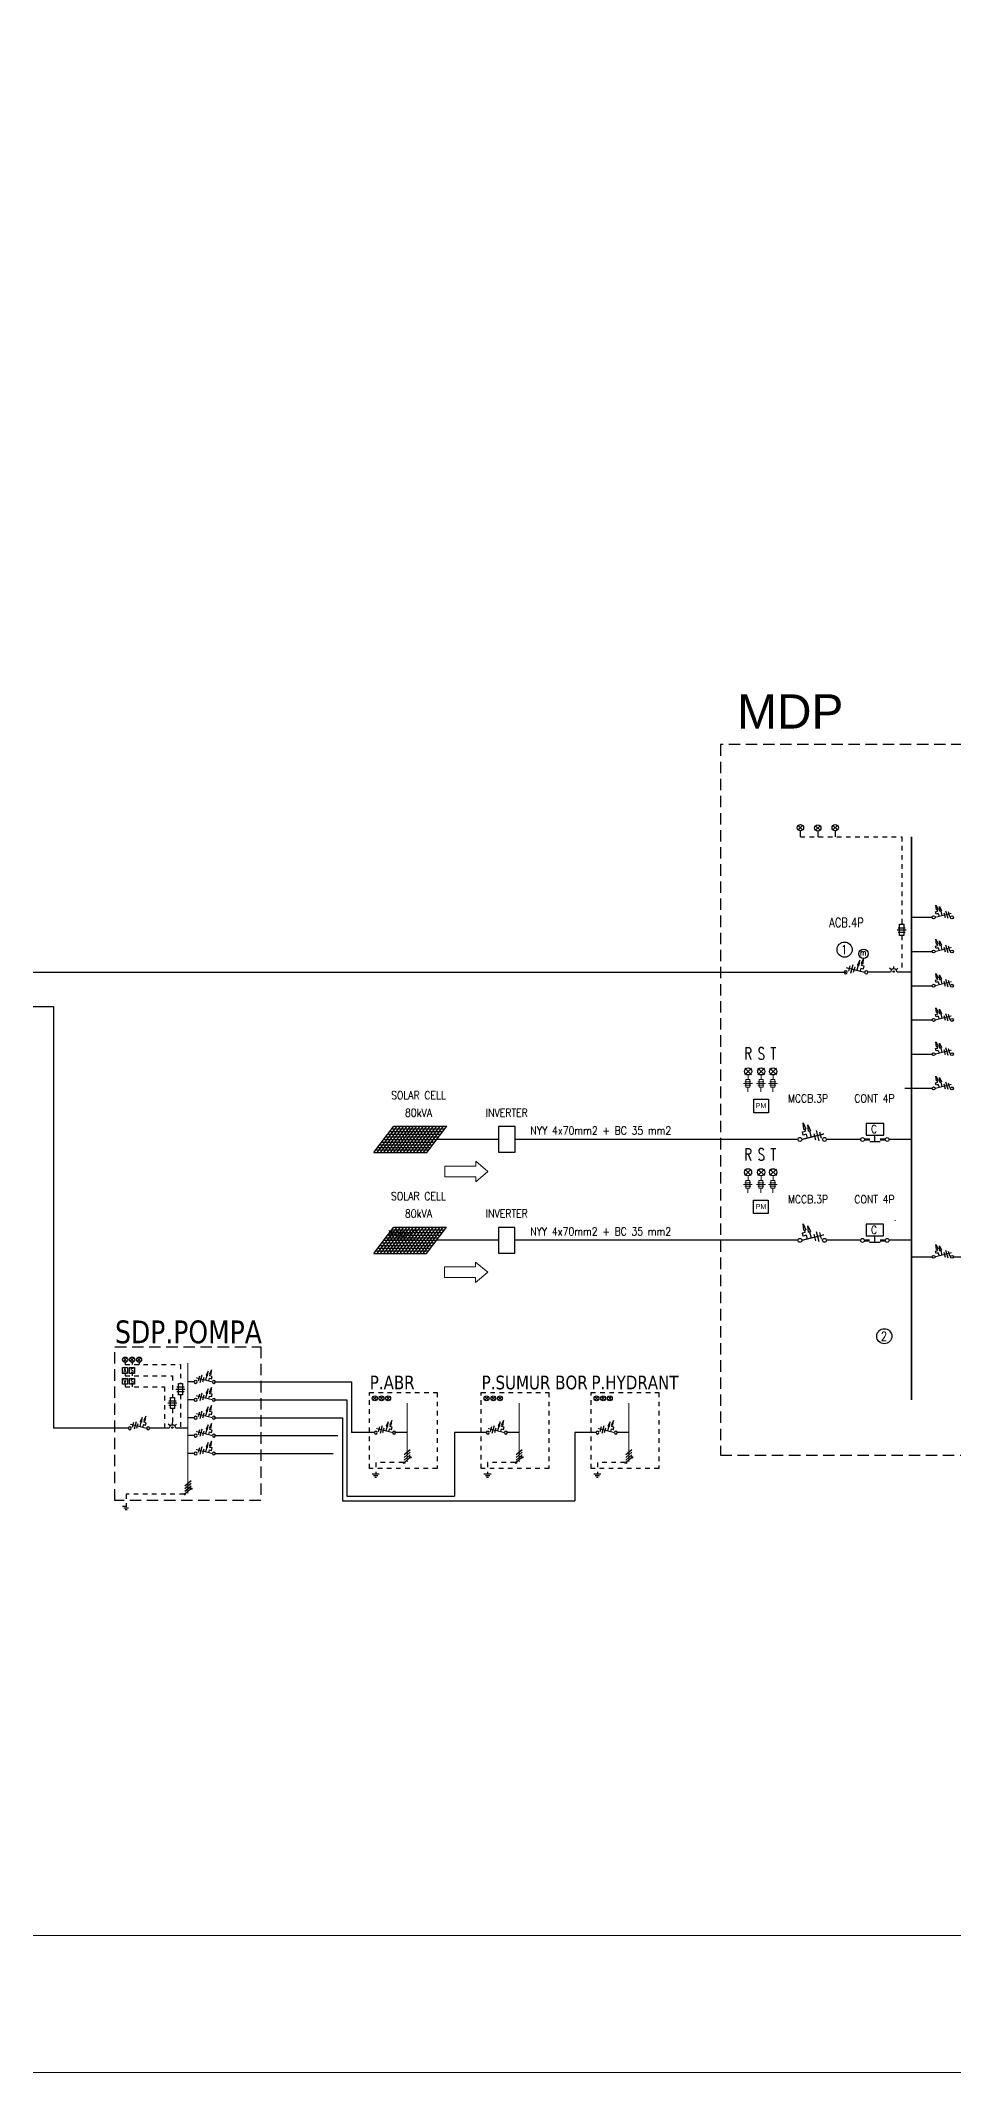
# Model space of a CAD drawing. Header units: inches. Extents: x 31310 to 32350, y 3900 to 5049.
# Drawn here: x 31843.36 to 31863.37, y 4167.57 to 4212.12 of the extents above; entities that cross this region are included whole.
import ezdxf
from ezdxf.enums import TextEntityAlignment as Align

# ---------------------------------------------------------------- set-up
doc = ezdxf.new("R2010")
doc.units = ezdxf.units.IN
doc.header["$MEASUREMENT"] = 0
for name, pattern in [('CENTER2', [1.125, 0.75, -0.125, 0.125, -0.125]), ('DASHDOT2', [0.5, 0.25, -0.125, 0, -0.125]), ('HIDDEN', [0.375, 0.25, -0.125])]:
    doc.linetypes.add(name, pattern=pattern)
for name, color, linetype in [('-LINE', 1, 'Continuous'), ('-TXT', 7, 'Continuous'), ('LINE', 4, 'CENTER2'), ('TEXT', 7, 'Continuous'), ('TL RMI', 2, 'Continuous'), ('WIRING', 4, 'Continuous')]:
    doc.layers.add(name, color=color, linetype=linetype)
doc.layers.add('-TXT G', color=7, linetype='Continuous', true_color=0xff0505)
doc.layers.add('garis', color=7, linetype='Continuous', true_color=0x878787)
for name, color, linetype, lineweight in [('A-FURN-EQPM', 177, 'Continuous', 0), ('GPO', 7, 'Continuous', 25), ('H', 3, 'Continuous', 0), ('Listrik2', 2, 'Continuous', 9), ('US-Elevation', 9, 'Continuous', 5)]:
    doc.layers.add(name, color=color, linetype=linetype, lineweight=lineweight)
doc.styles.add('ARIAL', font='arial.ttf')
doc.styles.add('DP', font='romans.shx', dxfattribs={"width": 0.8, "height": 0.4})
doc.styles.add('dwi', font='romans.shx', dxfattribs={"width": 0.8, "height": 0.3})
doc.styles.add('DWI1', font='verdana.ttf', dxfattribs={"height": 0.6})
doc.styles.add('RomanS', font='romans.shx')
doc.styles.add('SANS', font='sanss___.ttf')
doc.styles.add('TXT', font='romans.shx', dxfattribs={"width": 0.85, "height": 0.25})

# ---------------------------------------------------------------- blocks, each defined once
blk = doc.blocks.new('_ClosedBlank')
at = {"color": 0, "linetype": 'ByBlock', "lineweight": -2}
for p, q in [((-1, 0.17), (0, 0)), ((-1, 0.17), (-1, -0.17)), ((0, 0), (-1, -0.17))]:
    blk.add_line(p, q, dxfattribs=at)
blk = doc.blocks.new('-MCCB')
at = {"layer": 'WIRING', "color": 7}
for p, q in [((0.136, 0.233), (0.229, 0.258)), ((0.163, 0.134), (0.136, 0.233)), ((0.256, 0.16), (0.163, 0.134)), ((0.229, 0.258), (0.211, 0.322)), ((0.49, 0.19), (0.546, -0.013)), ((0.563, 0.278), (0.651, -0.04)), ((0.672, 0.24), (0.727, 0.037))]:
    blk.add_line(p, q, dxfattribs=at)
at = {"layer": 'WIRING', "const_width": 0.04}
blk.add_lwpolyline([(0.121, 0), (0.813, 0.173)], dxfattribs=at)
at = {"layer": 'WIRING', "color": 7}
for points in [[(0.256, 0.16), (0.288, 0.044)], [(0.357, 0.266), (0.41, 0.074)]]:
    blk.add_lwpolyline(points, dxfattribs=at)
at = {"layer": 'WIRING'}
for centre in [(0.06, 0), (0.828, 0)]:
    blk.add_circle(centre, 0.0605, dxfattribs=at)
at = {"layer": 'WIRING', "color": 7, "xscale": 0.1999999999999972, "yscale": 0.1999999999999972, "zscale": 0.1999999999999972, "rotation": 105.3991931955513}
for p in [(0.158, 0.515), (0.304, 0.458)]:
    blk.add_blockref('_ClosedBlank', p, dxfattribs=at)
blk = doc.blocks.new('A$C4EC26E04')
h = blk.add_hatch()
h.set_pattern_fill('ANSI31', color=2, style=0)
h.paths.add_polyline_path([(10, 0), (20, 0, -1), (168, 0), (178, 0, 1)])
at = {"layer": 'GPO'}
for points in [[(49, 185), (135, 185)], [(92, 94), (92, 232)], [(0, 0), (188, 0)]]:
    blk.add_lwpolyline(points, dxfattribs=at)
for radius in [94.1, 84.1, 74.1]:
    blk.add_arc((94, 0), radius, 0, 180, dxfattribs=at)
blk = doc.blocks.new('erthrhhrthre')
at = {"color": 5}
blk.add_line((-225.005, 43.943), (-106.505, 43.943), dxfattribs=at)
blk.add_line((-229.505, 40.943), (-103.505, 40.943))
at = {"layer": 'A-FURN-EQPM', "color": 0, "linetype": 'ByBlock', "lineweight": -2, "ltscale": 0.25}
blk.add_lwpolyline([(-229.505, 40.943), (-103.505, 40.943), (-103.505, 130.043), (-229.505, 130.043)], close=True, dxfattribs=at)

msp = doc.modelspace()

# ---------------------------------------------------------------- linework, layer by layer
at = {"layer": '-LINE', "color": 3}
for p, q in [((31853.402, 4188.028), (31852.045, 4188.028)), ((31859.967, 4188.028), (31853.762, 4188.028)), ((31853.401, 4185.816), (31852.043, 4185.816)), ((31859.966, 4185.816), (31853.76, 4185.816))]:
    msp.add_line(p, q, dxfattribs=at)
at = {"layer": '-LINE'}
for p, q in [((31861.34, 4188.028), (31860.591, 4188.028)), ((31862.456, 4188.028), (31861.964, 4188.028)), ((31861.339, 4185.816), (31860.589, 4185.816)), ((31862.456, 4185.816), (31861.962, 4185.816))]:
    msp.add_line(p, q, dxfattribs=at)
at = {"ltscale": 2}
for p, q in [((31862.139, 4192.622), (31862.339, 4192.622)), ((31862.159, 4192.671), (31862.319, 4192.671)), ((31862.159, 4192.574), (31862.319, 4192.574)), ((31846.326, 4182.552), (31846.525, 4182.552)), ((31846.346, 4182.601), (31846.505, 4182.601)), ((31846.346, 4182.504), (31846.505, 4182.504)), ((31846.152, 4182.25), (31846.351, 4182.25)), ((31846.172, 4182.298), (31846.331, 4182.298)), ((31846.172, 4182.202), (31846.331, 4182.202))]:
    msp.add_line(p, q, dxfattribs=at)
at = {"color": 5, "ltscale": 0.03}
for p, q in [((31862.06, 4191.693), (31862.06, 4191.693)), ((31846.247, 4181.694), (31846.247, 4181.694))]:
    msp.add_line(p, q, dxfattribs=at)
at = {"color": 3}
for p, q in [((31850.668, 4187.74), (31851.106, 4188.316)), ((31850.74, 4187.74), (31851.178, 4188.316)), ((31850.812, 4187.74), (31851.251, 4188.316)), ((31850.885, 4187.74), (31851.323, 4188.316)), ((31850.957, 4187.74), (31851.395, 4188.316)), ((31851.018, 4188.201), (31852.176, 4188.201)), ((31851.03, 4187.74), (31851.468, 4188.316)), ((31851.062, 4188.258), (31852.22, 4188.258)), ((31851.102, 4187.74), (31851.54, 4188.316)), ((31851.106, 4188.316), (31852.264, 4188.316)), ((31851.174, 4187.74), (31851.613, 4188.316)), ((31851.247, 4187.74), (31851.685, 4188.316)), ((31851.319, 4187.74), (31851.757, 4188.316)), ((31851.391, 4187.74), (31851.83, 4188.316)), ((31851.464, 4187.74), (31851.902, 4188.316)), ((31851.536, 4187.74), (31851.974, 4188.316)), ((31851.608, 4187.74), (31852.047, 4188.316)), ((31851.681, 4187.74), (31852.119, 4188.316)), ((31851.753, 4187.74), (31852.191, 4188.316)), ((31851.826, 4187.74), (31852.264, 4188.316)), ((31850.668, 4187.74), (31851.826, 4187.74)), ((31850.712, 4187.798), (31851.869, 4187.798)), ((31850.755, 4187.855), (31851.913, 4187.855)), ((31850.799, 4187.913), (31851.957, 4187.913)), ((31850.843, 4187.971), (31852.001, 4187.971)), ((31850.887, 4188.028), (31852.045, 4188.028)), ((31850.931, 4188.086), (31852.089, 4188.086)), ((31850.975, 4188.143), (31852.132, 4188.143)), ((31861.765, 4187.979), (31861.539, 4187.979)), ((31861.652, 4187.979), (31861.652, 4188.124)), ((31850.666, 4185.528), (31851.104, 4186.104)), ((31850.739, 4185.528), (31851.177, 4186.104)), ((31850.811, 4185.528), (31851.249, 4186.104)), ((31850.883, 4185.528), (31851.322, 4186.104)), ((31850.956, 4185.528), (31851.394, 4186.104)), ((31850.973, 4185.931), (31852.131, 4185.931)), ((31851.017, 4185.989), (31852.175, 4185.989)), ((31851.028, 4185.528), (31851.466, 4186.104)), ((31851.061, 4186.047), (31852.218, 4186.047)), ((31851.1, 4185.528), (31851.539, 4186.104)), ((31851.104, 4186.104), (31852.262, 4186.104)), ((31851.173, 4185.528), (31851.611, 4186.104)), ((31851.245, 4185.528), (31851.683, 4186.104)), ((31851.317, 4185.528), (31851.756, 4186.104)), ((31851.39, 4185.528), (31851.828, 4186.104)), ((31851.462, 4185.528), (31851.9, 4186.104)), ((31851.535, 4185.528), (31851.973, 4186.104)), ((31851.607, 4185.528), (31852.045, 4186.104)), ((31851.679, 4185.528), (31852.118, 4186.104)), ((31851.752, 4185.528), (31852.19, 4186.104)), ((31851.824, 4185.528), (31852.262, 4186.104)), ((31850.666, 4185.528), (31851.824, 4185.528)), ((31850.71, 4185.586), (31851.868, 4185.586)), ((31850.754, 4185.644), (31851.912, 4185.644)), ((31850.798, 4185.701), (31851.955, 4185.701)), ((31850.841, 4185.759), (31851.999, 4185.759)), ((31850.885, 4185.816), (31852.043, 4185.816)), ((31850.929, 4185.874), (31852.087, 4185.874)), ((31861.764, 4185.767), (31861.537, 4185.767)), ((31861.65, 4185.767), (31861.65, 4185.912))]:
    msp.add_line(p, q, dxfattribs=at)
at = {"color": 4, "lineweight": 50}
for p, q in [((31861.539, 4188.025), (31861.425, 4188.025)), ((31861.879, 4188.026), (31861.765, 4188.026)), ((31861.537, 4185.813), (31861.424, 4185.813)), ((31861.877, 4185.814), (31861.764, 4185.814))]:
    msp.add_line(p, q, dxfattribs=at)
at = {"color": 7, "ltscale": 2, "elevation": 0}
for points in [[(31862.195, 4192.745), (31862.283, 4192.745), (31862.283, 4192.5), (31862.195, 4192.5)], [(31846.207, 4182.372), (31846.296, 4182.372), (31846.296, 4182.128), (31846.207, 4182.128)], [(31846.382, 4182.675), (31846.47, 4182.675), (31846.47, 4182.43), (31846.382, 4182.43)]]:
    msp.add_lwpolyline(points, close=True, dxfattribs=at)
at = {"color": 3, "elevation": 0}
for points in [[(31861.845, 4188.381), (31861.459, 4188.381), (31861.459, 4188.124), (31861.845, 4188.124)], [(31861.843, 4186.169), (31861.458, 4186.169), (31861.458, 4185.912), (31861.843, 4185.912)]]:
    msp.add_lwpolyline(points, close=True, dxfattribs=at)
at = {"color": 0}
for centre in [(31860.988, 4192.19), (31861.858, 4183.713)]:
    msp.add_circle(centre, 0.166, dxfattribs=at)
at = {"ltscale": 2}
for centre in [(31862.065, 4191.708), (31846.252, 4181.709)]:
    msp.add_circle(centre, 0.0148, dxfattribs=at)
at = {"layer": 'garis', "color": 1, "elevation": 0.008}
for points in [[(31858.995, 4188.908), (31859.316, 4188.908), (31859.316, 4188.613), (31858.995, 4188.613)], [(31858.994, 4186.696), (31859.314, 4186.696), (31859.314, 4186.402), (31858.994, 4186.402)]]:
    msp.add_lwpolyline(points, close=True, dxfattribs=at)
at = {"layer": 'H', "color": 1}
for p, q in [((31858.77, 4189.255, 0.008), (31858.966, 4189.255, 0.008)), ((31858.801, 4189.219, 0.008), (31858.932, 4189.219, 0.008)), ((31858.802, 4189.291, 0.008), (31858.932, 4189.291, 0.008)), ((31858.868, 4189.171, 0.008), (31858.868, 4189.069, 0.008)), ((31858.872, 4189.441, 0.008), (31858.872, 4189.339, 0.008)), ((31859.057, 4189.255, 0.008), (31859.253, 4189.255, 0.008)), ((31859.089, 4189.291, 0.008), (31859.22, 4189.291, 0.008)), ((31859.089, 4189.219, 0.008), (31859.22, 4189.219, 0.008)), ((31859.155, 4189.171, 0.008), (31859.155, 4189.069, 0.008)), ((31859.16, 4189.441, 0.008), (31859.16, 4189.339, 0.008)), ((31859.319, 4189.255, 0.008), (31859.515, 4189.255, 0.008)), ((31859.351, 4189.291, 0.008), (31859.481, 4189.291, 0.008)), ((31859.351, 4189.219, 0.008), (31859.481, 4189.219, 0.008)), ((31859.417, 4189.171, 0.008), (31859.417, 4189.069, 0.008)), ((31859.421, 4189.441, 0.008), (31859.421, 4189.339, 0.008)), ((31858.768, 4187.043, 0.008), (31858.964, 4187.043, 0.008)), ((31858.8, 4187.079, 0.008), (31858.93, 4187.079, 0.008)), ((31858.8, 4187.007, 0.008), (31858.93, 4187.007, 0.008)), ((31858.866, 4186.959, 0.008), (31858.866, 4186.857, 0.008)), ((31858.871, 4187.229, 0.008), (31858.871, 4187.127, 0.008)), ((31859.056, 4187.043, 0.008), (31859.252, 4187.043, 0.008)), ((31859.088, 4187.079, 0.008), (31859.218, 4187.079, 0.008)), ((31859.088, 4187.007, 0.008), (31859.218, 4187.007, 0.008)), ((31859.154, 4186.959, 0.008), (31859.154, 4186.857, 0.008)), ((31859.158, 4187.229, 0.008), (31859.158, 4187.127, 0.008)), ((31859.317, 4187.043, 0.008), (31859.513, 4187.043, 0.008)), ((31859.349, 4187.079, 0.008), (31859.48, 4187.079, 0.008)), ((31859.349, 4187.007, 0.008), (31859.48, 4187.007, 0.008)), ((31859.415, 4186.959, 0.008), (31859.415, 4186.857, 0.008)), ((31859.42, 4187.229, 0.008), (31859.42, 4187.127, 0.008))]:
    msp.add_line(p, q, dxfattribs=at)
at = {"layer": 'H', "color": 1, "elevation": 0.008}
for points in [[(31858.824, 4189.339), (31858.911, 4189.339), (31858.911, 4189.171), (31858.824, 4189.171)], [(31859.112, 4189.339), (31859.199, 4189.339), (31859.199, 4189.171), (31859.112, 4189.171)], [(31859.374, 4189.339), (31859.46, 4189.339), (31859.46, 4189.171), (31859.374, 4189.171)], [(31858.823, 4187.127), (31858.909, 4187.127), (31858.909, 4186.959), (31858.823, 4186.959)], [(31859.111, 4187.127), (31859.197, 4187.127), (31859.197, 4186.959), (31859.111, 4186.959)], [(31859.372, 4187.127), (31859.459, 4187.127), (31859.459, 4186.959), (31859.372, 4186.959)]]:
    msp.add_lwpolyline(points, close=True, dxfattribs=at)
at = {"layer": 'LINE', "color": 7, "linetype": 'Continuous', "lineweight": 9}
for p, q in [((31852.22, 4187.21), (31852.22, 4187.444)), ((31852.22, 4187.444), (31852.901, 4187.444)), ((31853.169, 4187.327), (31852.901, 4187.552)), ((31852.901, 4187.552), (31852.901, 4187.444)), ((31853.169, 4187.327), (31852.901, 4187.102)), ((31852.901, 4187.21), (31852.22, 4187.21)), ((31852.901, 4187.102), (31852.901, 4187.21)), ((31852.218, 4184.999), (31852.218, 4185.232)), ((31852.218, 4185.232), (31852.899, 4185.232)), ((31853.167, 4185.115), (31852.899, 4185.34)), ((31852.899, 4185.34), (31852.899, 4185.232)), ((31853.167, 4185.115), (31852.899, 4184.891)), ((31852.899, 4184.999), (31852.218, 4184.999)), ((31852.899, 4184.891), (31852.899, 4184.999))]:
    msp.add_line(p, q, dxfattribs=at)
at = {"layer": 'TL RMI'}
for p, q in [((31858.944, 4189.448, 0.008), (31858.8, 4189.592, 0.008)), ((31858.8, 4189.448, 0.008), (31858.944, 4189.592, 0.008)), ((31859.089, 4189.448, 0.008), (31859.233, 4189.592, 0.008)), ((31859.233, 4189.448, 0.008), (31859.089, 4189.592, 0.008)), ((31859.494, 4189.448, 0.008), (31859.351, 4189.592, 0.008)), ((31859.351, 4189.448, 0.008), (31859.494, 4189.592, 0.008)), ((31858.943, 4187.236, 0.008), (31858.799, 4187.38, 0.008)), ((31858.799, 4187.236, 0.008), (31858.943, 4187.38, 0.008)), ((31859.087, 4187.236, 0.008), (31859.231, 4187.38, 0.008)), ((31859.231, 4187.236, 0.008), (31859.087, 4187.38, 0.008)), ((31859.493, 4187.236, 0.008), (31859.349, 4187.38, 0.008)), ((31859.349, 4187.236, 0.008), (31859.493, 4187.38, 0.008))]:
    msp.add_line(p, q, dxfattribs=at)
for centre in [(31858.872, 4189.52, 0.008), (31859.161, 4189.52, 0.008), (31859.423, 4189.52, 0.008), (31858.871, 4187.308, 0.008), (31859.159, 4187.308, 0.008), (31859.421, 4187.308, 0.008)]:
    msp.add_circle(centre, 0.0788, dxfattribs=at)
at = {"layer": 'WIRING', "color": 8}
for p, q in [((31860.068, 4194.914), (31859.969, 4194.815)), ((31859.969, 4194.914), (31860.068, 4194.815)), ((31860.45, 4194.908), (31860.351, 4194.809)), ((31860.351, 4194.908), (31860.45, 4194.809)), ((31860.732, 4194.914), (31860.832, 4194.815)), ((31860.832, 4194.914), (31860.732, 4194.815)), ((31845.175, 4183.239), (31845.254, 4183.159)), ((31845.254, 4183.239), (31845.175, 4183.159)), ((31845.407, 4183.239), (31845.328, 4183.159)), ((31845.328, 4183.239), (31845.407, 4183.159)), ((31845.481, 4183.239), (31845.56, 4183.159)), ((31845.56, 4183.239), (31845.481, 4183.159)), ((31850.725, 4182.39), (31850.648, 4182.314)), ((31850.648, 4182.39), (31850.725, 4182.314)), ((31850.795, 4182.39), (31850.872, 4182.314)), ((31850.872, 4182.39), (31850.795, 4182.314)), ((31851.018, 4182.39), (31850.942, 4182.314)), ((31850.942, 4182.39), (31851.018, 4182.314)), ((31853.178, 4182.39), (31853.101, 4182.314)), ((31853.101, 4182.39), (31853.178, 4182.314)), ((31853.248, 4182.39), (31853.324, 4182.314)), ((31853.324, 4182.39), (31853.248, 4182.314)), ((31853.471, 4182.39), (31853.395, 4182.314)), ((31853.395, 4182.39), (31853.471, 4182.314)), ((31855.586, 4182.39), (31855.51, 4182.314)), ((31855.51, 4182.39), (31855.586, 4182.314)), ((31855.656, 4182.39), (31855.733, 4182.314)), ((31855.733, 4182.39), (31855.656, 4182.314)), ((31855.879, 4182.39), (31855.803, 4182.314)), ((31855.803, 4182.39), (31855.879, 4182.314))]:
    msp.add_line(p, q, dxfattribs=at)
at = {"layer": 'WIRING', "ltscale": 2}
for p, q in [((31860.019, 4194.664), (31860.019, 4194.794)), ((31860.4, 4194.788), (31860.4, 4194.664)), ((31860.782, 4194.794), (31860.782, 4194.664)), ((31838.046, 4191.693), (31861.012, 4191.693)), ((31861.992, 4191.693), (31861.497, 4191.693)), ((31862.456, 4191.693), (31862.137, 4191.693)), ((31838.046, 4190.943), (31843.645, 4190.943)), ((31843.645, 4190.943), (31843.645, 4181.694)), ((31862.456, 4185.455), (31862.909, 4185.455)), ((31863.372, 4185.455), (31866.047, 4185.455)), ((31846.729, 4182.711), (31846.591, 4182.711)), ((31847.192, 4182.711), (31850.185, 4182.711)), ((31850.178, 4182.711), (31850.178, 4181.6)), ((31846.729, 4182.319), (31846.591, 4182.319)), ((31846.729, 4181.926), (31846.591, 4181.926)), ((31847.192, 4182.319), (31850.078, 4182.319)), ((31847.192, 4181.926), (31849.978, 4181.926)), ((31849.978, 4181.926), (31849.978, 4180.106)), ((31850.078, 4182.319), (31850.078, 4180.206)), ((31845.285, 4181.694), (31843.645, 4181.694)), ((31846.729, 4181.534), (31846.591, 4181.534)), ((31847.192, 4181.534), (31849.878, 4181.534)), ((31850.679, 4181.6), (31850.178, 4181.6)), ((31853.132, 4181.6), (31852.435, 4181.6)), ((31852.435, 4181.6), (31852.435, 4180.206)), ((31855.54, 4181.6), (31855.073, 4181.6)), ((31855.073, 4181.6), (31855.073, 4180.106)), ((31846.729, 4181.141), (31846.591, 4181.141)), ((31847.192, 4181.141), (31849.778, 4181.141)), ((31850.078, 4180.206), (31852.435, 4180.206)), ((31849.978, 4180.106), (31855.073, 4180.106))]:
    msp.add_line(p, q, dxfattribs=at)
at = {"layer": 'WIRING', "color": 7, "linetype": 'HIDDEN', "ltscale": 0.02}
for p, q in [((31860.019, 4194.664), (31862.239, 4194.664)), ((31862.239, 4194.664), (31862.239, 4192.745)), ((31862.239, 4192.5), (31862.239, 4191.693)), ((31845.214, 4183.143), (31845.214, 4183.091)), ((31845.214, 4183.091), (31846.426, 4183.091)), ((31845.214, 4182.899), (31845.214, 4182.842)), ((31845.214, 4182.842), (31846.252, 4182.842)), ((31845.367, 4183.143), (31845.367, 4183.091)), ((31845.367, 4182.899), (31845.367, 4182.842)), ((31845.52, 4183.143), (31845.52, 4183.091)), ((31846.252, 4182.842), (31846.252, 4182.372)), ((31846.426, 4183.091), (31846.426, 4182.675)), ((31845.214, 4182.661), (31845.214, 4182.603)), ((31845.214, 4182.603), (31846.077, 4182.603)), ((31845.367, 4182.661), (31845.367, 4182.603)), ((31846.077, 4182.603), (31846.077, 4181.694)), ((31846.252, 4182.636), (31846.252, 4182.372)), ((31846.426, 4182.43), (31846.426, 4181.694)), ((31846.252, 4182.128), (31846.252, 4181.767))]:
    msp.add_line(p, q, dxfattribs=at)
at = {"layer": 'WIRING', "color": 1, "ltscale": 2}
for p, q in [((31862.456, 4192.9), (31862.909, 4192.9)), ((31862.456, 4192.15), (31862.909, 4192.15)), ((31862.456, 4191.4), (31862.909, 4191.4)), ((31862.456, 4190.65), (31862.909, 4190.65)), ((31862.456, 4189.9), (31862.909, 4189.9)), ((31862.309, 4189.15), (31862.762, 4189.15)), ((31862.456, 4189.15), (31862.909, 4189.15))]:
    msp.add_line(p, q, dxfattribs=at)
at = {"layer": 'WIRING'}
for p, q in [((31862.014, 4191.745), (31861.972, 4191.786)), ((31862.065, 4191.766), (31862.065, 4191.82)), ((31862.116, 4191.745), (31862.158, 4191.786)), ((31846.179, 4181.694), (31845.748, 4181.694)), ((31846.2, 4181.746), (31846.159, 4181.787)), ((31846.252, 4181.767), (31846.252, 4181.821)), ((31846.303, 4181.746), (31846.344, 4181.787)), ((31846.591, 4181.694), (31846.324, 4181.694)), ((31851.398, 4181.6), (31851.123, 4181.6)), ((31853.851, 4181.6), (31853.576, 4181.6)), ((31856.259, 4181.6), (31855.985, 4181.6))]:
    msp.add_line(p, q, dxfattribs=at)
at = {"layer": 'WIRING', "color": 7, "ltscale": 2}
for p, q in [((31851.465, 4181.224), (31851.331, 4181.109)), ((31851.465, 4181.169), (31851.331, 4181.053)), ((31851.465, 4181.113), (31851.331, 4180.998)), ((31851.452, 4181.047), (31851.344, 4180.954)), ((31853.918, 4181.224), (31853.784, 4181.109)), ((31853.918, 4181.169), (31853.784, 4181.053)), ((31853.918, 4181.113), (31853.784, 4180.998)), ((31853.905, 4181.047), (31853.797, 4180.954)), ((31856.326, 4181.224), (31856.192, 4181.109)), ((31856.326, 4181.169), (31856.192, 4181.053)), ((31856.326, 4181.113), (31856.192, 4180.998)), ((31856.313, 4181.047), (31856.205, 4180.954)), ((31846.661, 4180.543), (31846.521, 4180.423)), ((31846.661, 4180.485), (31846.521, 4180.365)), ((31846.661, 4180.428), (31846.521, 4180.308)), ((31846.647, 4180.358), (31846.535, 4180.262))]:
    msp.add_line(p, q, dxfattribs=at)
at = {"layer": 'WIRING', "color": 7, "linetype": 'DASHDOT2', "ltscale": 3}
for p, q in [((31850.628, 4180.694), (31850.786, 4180.694)), ((31850.659, 4180.659), (31850.755, 4180.659)), ((31850.687, 4180.624), (31850.727, 4180.624)), ((31853.081, 4180.694), (31853.239, 4180.694)), ((31853.112, 4180.659), (31853.207, 4180.659)), ((31853.14, 4180.624), (31853.18, 4180.624)), ((31855.489, 4180.694), (31855.647, 4180.694)), ((31855.521, 4180.659), (31855.616, 4180.659)), ((31855.548, 4180.624), (31855.588, 4180.624))]:
    msp.add_line(p, q, dxfattribs=at)
at = {"layer": 'WIRING', "color": 7, "linetype": 'DASHDOT2', "ltscale": 0.03}
for p, q in [((31851.313, 4180.943), (31850.707, 4180.943)), ((31850.707, 4180.943), (31850.707, 4180.694)), ((31853.766, 4180.943), (31853.16, 4180.943)), ((31853.16, 4180.943), (31853.16, 4180.694)), ((31856.174, 4180.943), (31855.568, 4180.943)), ((31855.568, 4180.943), (31855.568, 4180.694)), ((31845.236, 4180.25), (31845.236, 4179.99)), ((31846.503, 4180.25), (31845.236, 4180.25)), ((31845.153, 4179.99), (31845.318, 4179.99)), ((31845.186, 4179.954), (31845.285, 4179.954)), ((31845.215, 4179.917), (31845.256, 4179.917))]:
    msp.add_line(p, q, dxfattribs=at)
at = {"layer": 'WIRING', "color": 7, "linetype": 'HIDDEN', "elevation": 0}
for points in [[(31865.074, 4196.686), (31858.268, 4196.686), (31858.268, 4181.105), (31865.074, 4181.105)], [(31844.992, 4183.482), (31848.191, 4183.482), (31848.191, 4180.113), (31844.992, 4180.113)]]:
    msp.add_lwpolyline(points, close=True, dxfattribs=at)
at = {"layer": 'WIRING', "elevation": 0}
for points, const_width in [([(31862.456, 4194.664), (31862.456, 4182.313)], 0.04), ([(31846.591, 4183.125), (31846.591, 4180.261)], 0.0208), ([(31851.398, 4182.247), (31851.398, 4180.954)], 0.02), ([(31853.851, 4182.247), (31853.851, 4180.954)], 0.02), ([(31856.259, 4182.247), (31856.259, 4180.954)], 0.02)]:
    msp.add_lwpolyline(points, dxfattribs=dict(at, const_width=const_width))
for points in [[(31853.762, 4188.309), (31853.402, 4188.309), (31853.402, 4187.748), (31853.762, 4187.748)], [(31853.76, 4186.097), (31853.401, 4186.097), (31853.401, 4185.536), (31853.76, 4185.536)]]:
    msp.add_lwpolyline(points, close=True, dxfattribs=at)
at = {"layer": 'WIRING', "color": 7, "elevation": 0}
for points in [[(31845.159, 4183.025), (31845.269, 4183.025), (31845.269, 4182.899), (31845.159, 4182.899)], [(31845.312, 4183.025), (31845.422, 4183.025), (31845.422, 4182.899), (31845.312, 4182.899)], [(31845.159, 4182.786), (31845.269, 4182.786), (31845.269, 4182.661), (31845.159, 4182.661)], [(31845.312, 4182.786), (31845.422, 4182.786), (31845.422, 4182.661), (31845.312, 4182.661)]]:
    msp.add_lwpolyline(points, close=True, dxfattribs=at)
at = {"layer": 'WIRING', "color": 7, "linetype": 'HIDDEN', "ltscale": 0.05, "elevation": 0}
for points in [[(31850.569, 4182.476), (31852.055, 4182.476), (31852.055, 4180.812), (31850.569, 4180.812)], [(31853.022, 4182.476), (31854.507, 4182.476), (31854.507, 4180.812), (31853.022, 4180.812)], [(31855.43, 4182.476), (31856.916, 4182.476), (31856.916, 4180.812), (31855.43, 4180.812)]]:
    msp.add_lwpolyline(points, close=True, dxfattribs=at)
at = {"layer": 'WIRING', "color": 7}
for centre, radius in [((31860.019, 4194.864), 0.0701), ((31860.4, 4194.858), 0.0701), ((31860.782, 4194.864), 0.0701), ((31861.404, 4192.099), 0.104), ((31861.404, 4192.099), 0.104), ((31845.214, 4183.199), 0.0562), ((31845.367, 4183.199), 0.0562), ((31845.52, 4183.199), 0.0562), ((31850.687, 4182.352), 0.0539), ((31850.833, 4182.352), 0.0539), ((31850.98, 4182.352), 0.0539), ((31853.139, 4182.352), 0.0539), ((31853.286, 4182.352), 0.0539), ((31853.433, 4182.352), 0.0539), ((31855.548, 4182.352), 0.0539), ((31855.695, 4182.352), 0.0539), ((31855.841, 4182.352), 0.0539)]:
    msp.add_circle(centre, radius, dxfattribs=at)
at = {"layer": 'WIRING', "color": 7, "ltscale": 2}
for centre, radius in [((31851.465, 4181.058), 0.0175), ((31853.918, 4181.058), 0.0175), ((31856.326, 4181.058), 0.0175), ((31851.331, 4180.943), 0.0175), ((31853.784, 4180.943), 0.0175), ((31856.192, 4180.943), 0.0175), ((31846.521, 4180.25), 0.0182), ((31846.661, 4180.37), 0.0182)]:
    msp.add_circle(centre, radius, dxfattribs=at)
at = {"layer": 'WIRING'}
for centre in [(31862.065, 4191.693), (31846.252, 4181.694)]:
    msp.add_arc(centre, 0.0726, 0, 180, dxfattribs=at)
for centre, major_axis, start_param, end_param in [((31861.383, 4188.026), (-0.03, 0.03), 3.926991, 10.210176), ((31861.921, 4188.026), (0.03, 0.03), 5.497787, 11.780972), ((31861.381, 4185.814), (-0.03, 0.03), 3.926991, 10.210176), ((31861.92, 4185.814), (0.03, 0.03), 5.497787, 11.780972)]:
    msp.add_ellipse(centre, major_axis=major_axis, ratio=1, start_param=start_param, end_param=end_param, dxfattribs=at)

# ---------------------------------------------------------------- block references
at = {"layer": 'GPO', "xscale": 9.495860467723105e-06, "yscale": 9.495860467723105e-06, "zscale": 9.495860467723105e-06, "rotation": 90}
msp.add_blockref('A$C4EC26E04', (31862.098, 4186.247, 0.481), dxfattribs=at)
at = {"layer": 'US-Elevation', "color": 1}
msp.add_blockref('erthrhhrthre', (32039.505, 4126.629), dxfattribs=at)
at = {"layer": 'WIRING'}
for p, xscale, yscale, zscale in [((31862.909, 4192.898), 0.5210820895517827, 0.5210820895517827, 0.5210820895517827), ((31862.909, 4192.148), 0.5210820895517827, 0.5210820895517827, 0.5210820895517827), ((31861.497, 4191.693), -0.586217350744846, 0.586217350746665, 0.586217350746269), ((31862.909, 4191.398), 0.5210820895517827, 0.5210820895517827, 0.5210820895517827), ((31862.909, 4190.648), 0.5210820895517827, 0.5210820895517827, 0.5210820895517827), ((31862.909, 4189.898), 0.5210820895517827, 0.5210820895517827, 0.5210820895517827), ((31862.909, 4189.148), 0.5210820895517827, 0.5210820895517827, 0.5210820895517827), ((31859.967, 4188.028), 0.7019496537795931, 0.7019496537795931, 0.7019496537795931), ((31859.966, 4185.816), 0.7019496537795931, 0.7019496537795931, 0.7019496537795931), ((31862.909, 4185.455), 0.5210820895517827, 0.5210820895517827, 0.5210820895517827), ((31847.192, 4182.711), -0.5210820895517827, 0.5210820895517827, 0.5210820895522392), ((31847.192, 4182.319), -0.5210820895517827, 0.5210820895517827, 0.5210820895522392), ((31845.748, 4181.694), -0.5210820895517827, 0.5210820895517827, 0.5210820895522392), ((31847.192, 4181.926), -0.5210820895517827, 0.5210820895517827, 0.5210820895522392), ((31847.192, 4181.534), -0.5210820895517827, 0.5210820895517827, 0.5210820895522392), ((31851.142, 4181.6), -0.5210820895517827, 0.5210820895517827, 0.5210820895522392), ((31853.595, 4181.6), -0.5210820895517827, 0.5210820895517827, 0.5210820895522392), ((31856.003, 4181.6), -0.5210820895517827, 0.5210820895517827, 0.5210820895522392), ((31847.192, 4181.141), -0.5210820895517827, 0.5210820895517827, 0.5210820895522392)]:
    msp.add_blockref('-MCCB', p, dxfattribs=dict(at, xscale=xscale, yscale=yscale, zscale=zscale))

# ---------------------------------------------------------------- texts
at = {"layer": '-TXT', "style": 'ARIAL'}
msp.add_text('MDP', height=0.75, dxfattribs=at).set_placement((31858.633, 4197.038))
at = {"layer": '-TXT', "style": 'TXT', "width": 0.85}
for s, p in [('SOLAR CELL', (31851.647, 4188.909)), ('80kVA', (31851.647, 4188.527)), ('INVERTER', (31853.582, 4188.527)), ('MCCB.3P', (31860.186, 4188.84)), ('CONT 4P', (31861.643, 4188.84)), ('SOLAR CELL', (31851.645, 4186.697)), ('80kVA', (31851.645, 4186.316)), ('INVERTER', (31853.581, 4186.316)), ('MCCB.3P', (31860.186, 4186.628)), ('CONT 4P', (31861.643, 4186.628))]:
    msp.add_text(s, height=0.1755, dxfattribs=at).set_placement(p, align=Align.CENTER)
at = {"layer": '-TXT'}
for s, height, style, width, p in [('NYY 4x70mm2 + BC 35 mm2', 0.17549, 'TXT', 0.85, (31854.099, 4188.135)), ('NYY 4x70mm2 + BC 35 mm2', 0.17549, 'TXT', 0.85, (31854.097, 4185.923)), ('SDP.POMPA', 0.5, 'DWI1', 0.8, (31844.994, 4183.559)), ('P.ABR', 0.3, 'DWI1', 0.8, (31850.578, 4182.549)), ('P.SUMUR BOR', 0.3, 'DWI1', 0.8, (31853.031, 4182.549)), ('P.HYDRANT', 0.3, 'DWI1', 0.8, (31855.439, 4182.549))]:
    msp.add_text(s, height=height, dxfattribs=dict(at, style=style, width=width)).set_placement(p)
at = {"layer": '-TXT', "style": 'TXT', "width": 0.85}
for p in [(31861.701, 4188.169), (31861.699, 4185.957)]:
    msp.add_text('C', height=0.175, dxfattribs=at).set_placement(p, align=Align.RIGHT)
at = {"layer": '-TXT', "color": 8, "ltscale": 2, "style": 'dwi', "width": 0.8}
for s, p in [('A', (31845.18, 4182.919)), ('S', (31845.333, 4182.918)), ('V', (31845.18, 4182.68)), ('S', (31845.333, 4182.679))]:
    msp.add_text(s, height=0.0912, dxfattribs=at).set_placement(p)
at = {"layer": '-TXT G', "ltscale": 0.5, "style": 'DP', "width": 0.8}
msp.add_text('%%UWIRING', height=0.1741, dxfattribs=at).set_placement((31850.989, 4185.865))
at = {"color": 0, "style": 'dwi', "width": 0.8}
msp.add_text('ACB.4P', height=0.2, dxfattribs=at).set_placement((31860.649, 4192.685))
at = {"layer": 'Listrik2', "color": 7, "style": 'RomanS', "width": 0.7}
for s, p in [('R', (31858.875, 4189.778, 0.008)), ('S', (31859.163, 4189.778, 0.008)), ('T', (31859.425, 4189.778, 0.008)), ('R', (31858.873, 4187.566, 0.008)), ('S', (31859.162, 4187.566, 0.008)), ('T', (31859.424, 4187.566, 0.008))]:
    msp.add_text(s, height=0.265, dxfattribs=at).set_placement(p, align=Align.CENTER)
at = {"layer": 'TEXT', "style": 'SANS'}
for p in [(31859.155, 4188.714, 0.008), (31859.154, 4186.502, 0.008)]:
    msp.add_text('PM', height=0.1103, dxfattribs=at).set_placement(p, align=Align.CENTER)
at = {"layer": 'WIRING', "ltscale": 2, "style": 'dwi', "width": 0.8}
for s, p in [('1', (31860.911, 4192.089)), ('2', (31861.781, 4183.612))]:
    msp.add_text(s, height=0.2, dxfattribs=at).set_placement(p)
at = {"layer": 'WIRING', "color": 7, "style": 'dwi', "width": 0.8}
msp.add_text('m', height=0.132, dxfattribs=at).set_placement((31861.328, 4192.058))

doc.saveas('drawing.dxf')
